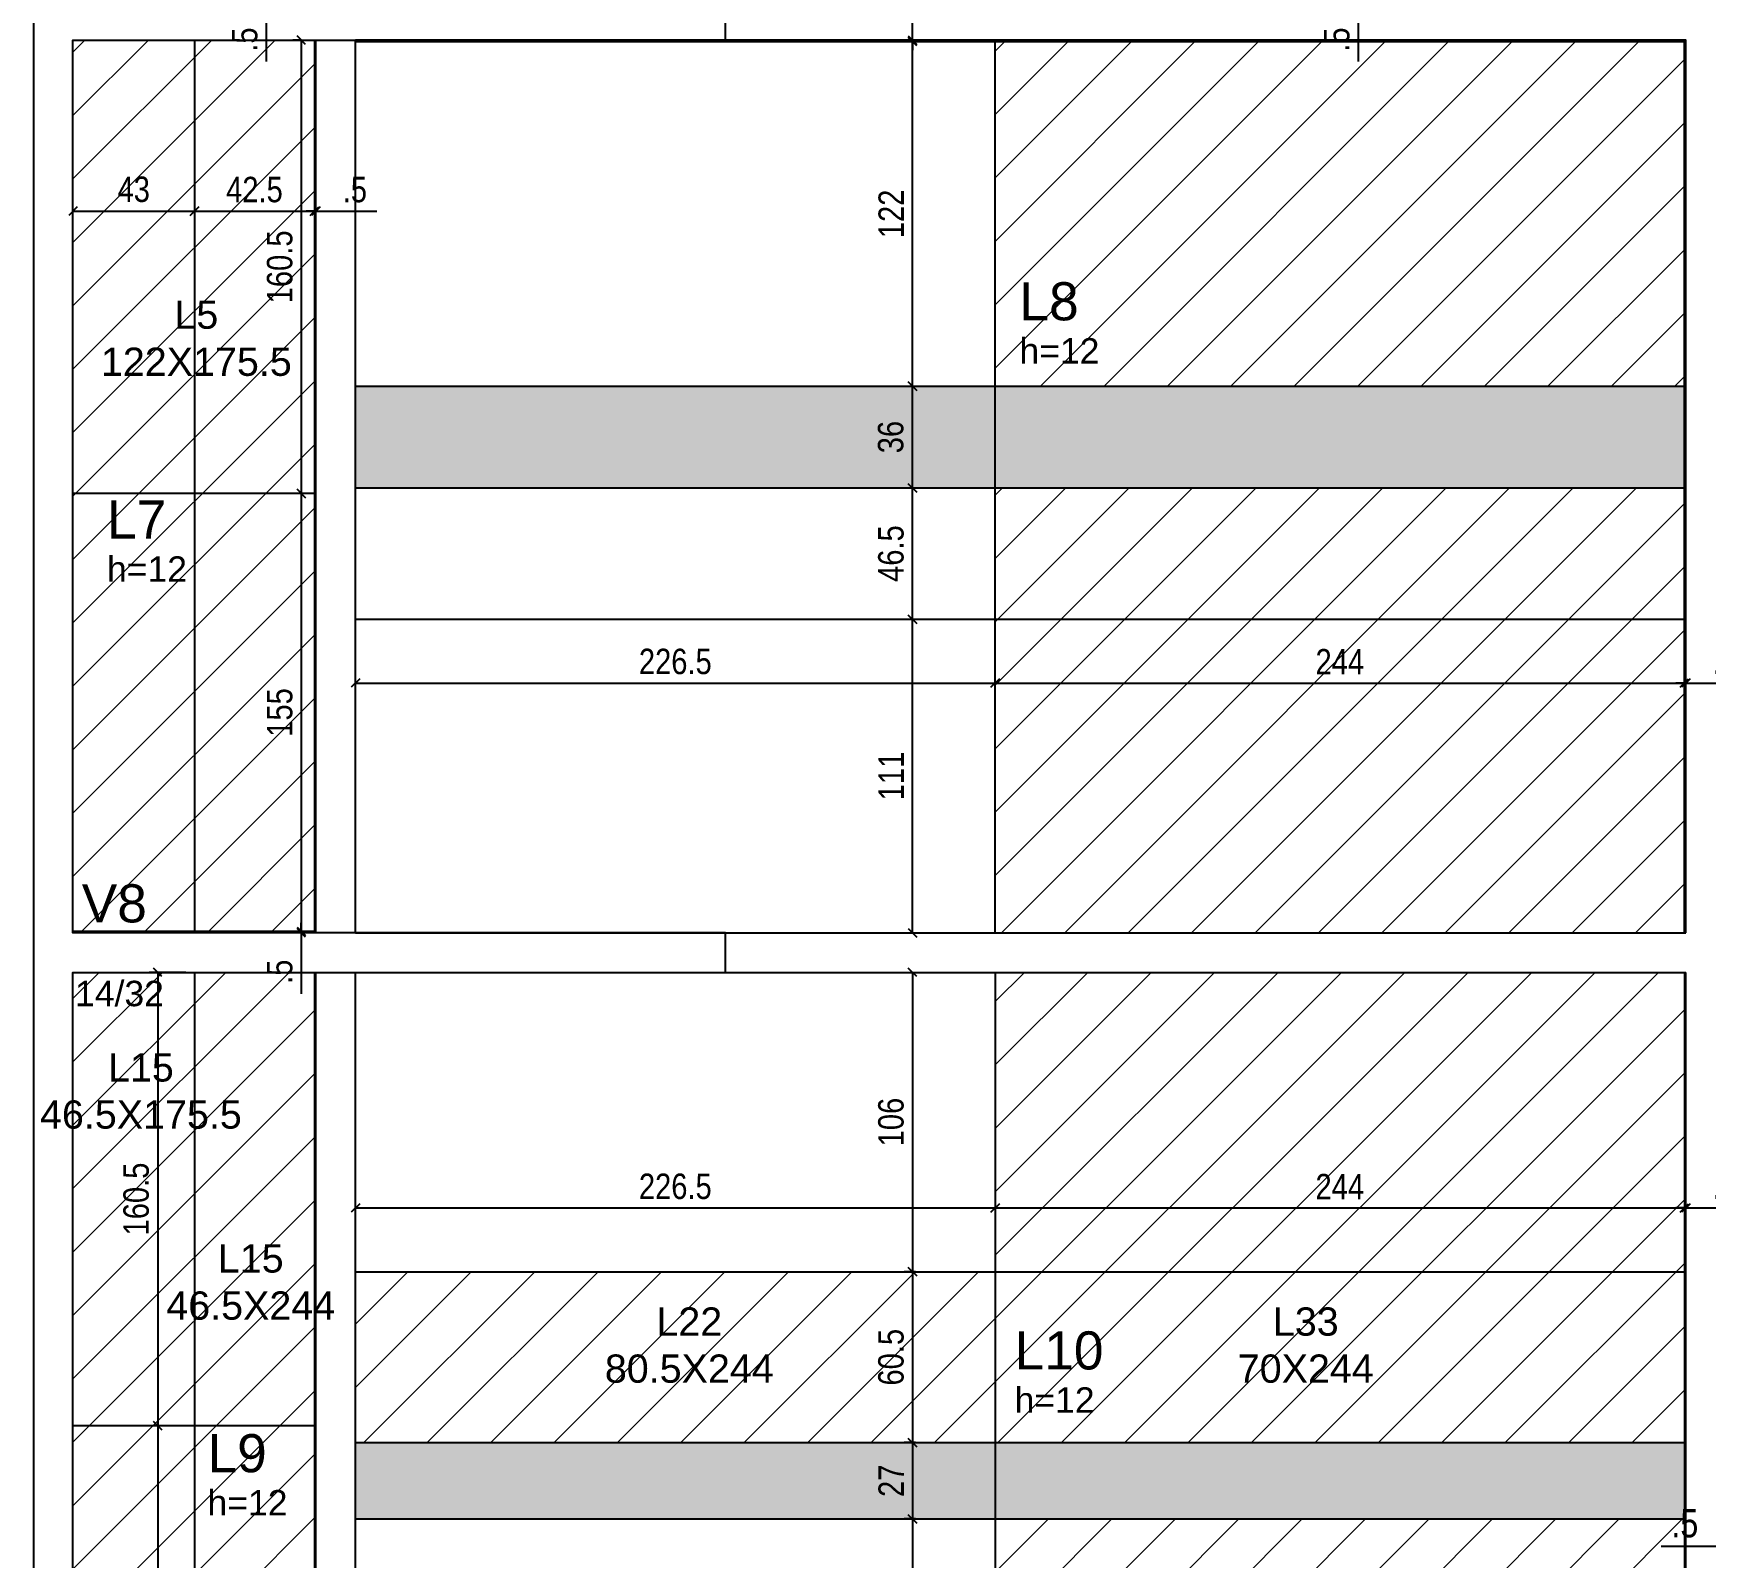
# Model space of a CAD drawing. Header units: millimetres. Extents: x 2431 to 6723, y 622 to 3369.
# Drawn here: x 3556 to 4148, y 1937 to 2476 of the extents above; entities that cross this region are included whole.
import ezdxf

# ---------------------------------------------------------------- set-up
doc = ezdxf.new("R2010")
doc.units = ezdxf.units.MM
for name, color, linetype in [('9', 8, 'Continuous'), ('AUX00', 7, 'Continuous'), ('COTA', 241, 'Continuous'), ('ES-VIGA', 3, 'Continuous'), ('L-D', 2, 'Continuous'), ('L-N', 4, 'Continuous'), ('Painéis', 200, 'Continuous'), ('VIG-D', 2, 'Continuous'), ('VIG-N', 4, 'Continuous')]:
    doc.layers.add(name, color=color, linetype=linetype)
doc.layers.add('Hachura', color=251, linetype='Continuous', lineweight=9)
doc.layers.add('REAPROVEITAMENTO', color=251, linetype='Continuous', lineweight=9)
doc.styles.add('COTA TECNICA', font='techl___.ttf', dxfattribs={"height": 10})
doc.styles.add('COTA TECNICA-50', font='techl___.ttf', dxfattribs={"height": 9})
doc.styles.get("Standard").update_dxf_attribs({"font": 'arial.ttf'})
doc.styles.add('TQS_ARIAL', font='arial.ttf')
doc.dimstyles.new('COTA PAINEL-50', dxfattribs={"dimtxt": 9, "dimasz": 3, "dimexe": 3, "dimexo": 3, "dimgap": 3, "dimtad": 1, "dimdec": 1, "dimzin": 12, "dimdsep": 46, "dimtxsty": 'COTA TECNICA-50', "dimblk1": 'OBLIQUE', "dimblk2": 'OBLIQUE', "dimsah": 1, "dimcen": 0.9, "dimclrd": 4, "dimclre": 4, "dimclrt": 240, "dimadec": 1, "dimazin": 3, "dimtfac": 1, "dimtdec": 1, "dimtmove": 0, "dimatfit": 3, "dimfxl": 1, "dimtolj": 1, "dimtzin": 12, "dimarcsym": 0})
doc.dimstyles.new('PAINEL', dxfattribs={"dimtxt": 10, "dimasz": 3, "dimexe": 3, "dimexo": 3, "dimgap": 3, "dimtad": 1, "dimdec": 1, "dimzin": 12, "dimdsep": 46, "dimtxsty": 'COTA TECNICA', "dimblk1": 'OBLIQUE', "dimblk2": 'OBLIQUE', "dimsah": 1, "dimcen": 0.9, "dimclrd": 4, "dimclre": 4, "dimclrt": 240, "dimadec": 1, "dimazin": 3, "dimtfac": 1, "dimtdec": 1, "dimtmove": 0, "dimatfit": 3, "dimfxl": 1, "dimtolj": 1, "dimtzin": 12, "dimarcsym": 0})

# ---------------------------------------------------------------- blocks, each defined once
blk = doc.blocks.new('_Oblique')
at = {"color": 0, "linetype": 'ByBlock', "lineweight": -2}
blk.add_line((-0.5, -0.5), (0.5, 0.5), dxfattribs=at)
blk = doc.blocks.new('*D15')
at = {"layer": 'COTA', "color": 4, "lineweight": -2, "transparency": 16777216}
blk.add_line((3669.69, 2246.13), (3896.19, 2246.13), dxfattribs=at)
at = {"layer": 'Defpoints', "color": 0, "transparency": 16777216}
for p in [(3669.69, 2246.13), (3896.19, 2246.13), (3896.19, 2246.13)]:
    blk.add_point(p, dxfattribs=at)
at = {"layer": 'COTA', "color": 4, "lineweight": -2, "transparency": 16777216, "xscale": 3, "yscale": 3, "zscale": 3, "rotation": 180}
blk.add_blockref('_Oblique', (3669.69, 2246.13), dxfattribs=at)
at = {"layer": 'COTA', "color": 4, "lineweight": -2, "transparency": 16777216, "xscale": 3, "yscale": 3, "zscale": 3}
blk.add_blockref('_Oblique', (3896.19, 2246.13), dxfattribs=at)
at = {"layer": 'COTA', "color": 240, "transparency": 16777216, "insert": (3782.94, 2253.73), "char_height": 9, "attachment_point": 5, "style": 'COTA TECNICA-50'}
blk.add_mtext('\\A1;226.5', dxfattribs=at)
blk = doc.blocks.new('*D16')
at = {"layer": 'COTA', "color": 4, "lineweight": -2, "transparency": 16777216}
blk.add_line((3896.19, 2246.13), (4140.19, 2246.13), dxfattribs=at)
at = {"layer": 'Defpoints', "color": 0, "transparency": 16777216}
for p in [(3896.19, 2246.13), (4140.19, 2246.13), (4140.19, 2246.13)]:
    blk.add_point(p, dxfattribs=at)
at = {"layer": 'COTA', "color": 4, "lineweight": -2, "transparency": 16777216, "xscale": 3, "yscale": 3, "zscale": 3, "rotation": 180}
blk.add_blockref('_Oblique', (3896.19, 2246.13), dxfattribs=at)
at = {"layer": 'COTA', "color": 4, "lineweight": -2, "transparency": 16777216, "xscale": 3, "yscale": 3, "zscale": 3}
blk.add_blockref('_Oblique', (4140.19, 2246.13), dxfattribs=at)
at = {"layer": 'COTA', "color": 240, "transparency": 16777216, "insert": (4018.19, 2253.69), "char_height": 9, "attachment_point": 5, "style": 'COTA TECNICA-50'}
blk.add_mtext('\\A1;244', dxfattribs=at)
blk = doc.blocks.new('*D17')
at = {"layer": 'COTA', "color": 4, "lineweight": -2, "transparency": 16777216}
for p, q in [((4140.19, 2246.13), (4137.19, 2246.13)), ((4140.19, 2246.13), (4140.69, 2246.13)), ((4140.69, 2246.13), (4162.28, 2246.13))]:
    blk.add_line(p, q, dxfattribs=at)
at = {"layer": 'Defpoints', "color": 0, "transparency": 16777216}
for p in [(4140.19, 2246.13), (4140.69, 2246.13), (4140.69, 2246.13)]:
    blk.add_point(p, dxfattribs=at)
at = {"layer": 'COTA', "color": 4, "lineweight": -2, "transparency": 16777216, "xscale": 3, "yscale": 3, "zscale": 3}
blk.add_blockref('_Oblique', (4140.19, 2246.13), dxfattribs=at)
at = {"layer": 'COTA', "color": 4, "lineweight": -2, "transparency": 16777216, "xscale": 3, "yscale": 3, "zscale": 3, "rotation": 180}
blk.add_blockref('_Oblique', (4140.69, 2246.13), dxfattribs=at)
at = {"layer": 'COTA', "color": 240, "transparency": 16777216, "insert": (4154.49, 2253.73), "char_height": 9, "attachment_point": 5, "style": 'COTA TECNICA-50'}
blk.add_mtext('\\A1;.5', dxfattribs=at)
blk = doc.blocks.new('*D125')
at = {"layer": 'COTA', "color": 4, "lineweight": -2, "transparency": 16777216}
for p, q in [((3863.99, 2268.72), (3869.92, 2268.72)), ((3866.92, 2157.72), (3866.92, 2268.72))]:
    blk.add_line(p, q, dxfattribs=at)
at = {"layer": 'Defpoints', "color": 0, "transparency": 16777216}
for p in [(3860.99, 2268.72), (3866.92, 2268.72), (3866.92, 2157.72)]:
    blk.add_point(p, dxfattribs=at)
at = {"layer": 'COTA', "color": 4, "lineweight": -2, "transparency": 16777216, "xscale": 3, "yscale": 3, "zscale": 3}
for p, rotation in [((3866.92, 2268.72), 90), ((3866.92, 2157.72), 270)]:
    blk.add_blockref('_Oblique', p, dxfattribs=dict(at, rotation=rotation))
at = {"layer": 'COTA', "color": 240, "transparency": 16777216, "insert": (3859.37, 2213.22), "char_height": 9, "attachment_point": 5, "rotation": 90, "style": 'COTA TECNICA-50'}
blk.add_mtext('\\A1;111', dxfattribs=at)
blk = doc.blocks.new('*D18')
at = {"layer": 'COTA', "color": 4, "lineweight": -2, "transparency": 16777216}
blk.add_line((3866.92, 2268.72), (3866.92, 2315.22), dxfattribs=at)
at = {"layer": 'Defpoints', "color": 0, "transparency": 16777216}
for p in [(3866.92, 2315.22), (3866.92, 2315.22), (3866.92, 2268.72)]:
    blk.add_point(p, dxfattribs=at)
at = {"layer": 'COTA', "color": 4, "lineweight": -2, "transparency": 16777216, "xscale": 3, "yscale": 3, "zscale": 3}
for p, rotation in [((3866.92, 2315.22), 90), ((3866.92, 2268.72), 270)]:
    blk.add_blockref('_Oblique', p, dxfattribs=dict(at, rotation=rotation))
at = {"layer": 'COTA', "color": 240, "transparency": 16777216, "insert": (3859.32, 2291.97), "char_height": 9, "attachment_point": 5, "rotation": 90, "style": 'COTA TECNICA-50'}
blk.add_mtext('\\A1;46.5', dxfattribs=at)
blk = doc.blocks.new('*D126')
at = {"layer": 'COTA', "color": 4, "lineweight": -2, "transparency": 16777216}
for p, q in [((3863.99, 2351.22), (3869.92, 2351.22)), ((3866.92, 2315.22), (3866.92, 2351.22))]:
    blk.add_line(p, q, dxfattribs=at)
at = {"layer": 'Defpoints', "color": 0, "transparency": 16777216}
for p in [(3860.99, 2351.22), (3866.92, 2351.22), (3866.92, 2315.22)]:
    blk.add_point(p, dxfattribs=at)
at = {"layer": 'COTA', "color": 4, "lineweight": -2, "transparency": 16777216, "xscale": 3, "yscale": 3, "zscale": 3}
for p, rotation in [((3866.92, 2351.22), 90), ((3866.92, 2315.22), 270)]:
    blk.add_blockref('_Oblique', p, dxfattribs=dict(at, rotation=rotation))
at = {"layer": 'COTA', "color": 240, "transparency": 16777216, "insert": (3859.23, 2333.22), "char_height": 9, "attachment_point": 5, "rotation": 90, "style": 'COTA TECNICA-50'}
blk.add_mtext('\\A1;36', dxfattribs=at)
blk = doc.blocks.new('*D127')
at = {"layer": 'COTA', "color": 4, "lineweight": -2, "transparency": 16777216}
for p, q in [((3863.99, 2473.22), (3869.92, 2473.22)), ((3866.92, 2351.22), (3866.92, 2473.22))]:
    blk.add_line(p, q, dxfattribs=at)
at = {"layer": 'Defpoints', "color": 0, "transparency": 16777216}
for p in [(3860.99, 2473.22), (3866.92, 2473.22), (3866.92, 2351.22)]:
    blk.add_point(p, dxfattribs=at)
at = {"layer": 'COTA', "color": 4, "lineweight": -2, "transparency": 16777216, "xscale": 3, "yscale": 3, "zscale": 3}
for p, rotation in [((3866.92, 2473.22), 90), ((3866.92, 2351.22), 270)]:
    blk.add_blockref('_Oblique', p, dxfattribs=dict(at, rotation=rotation))
at = {"layer": 'COTA', "color": 240, "transparency": 16777216, "insert": (3859.37, 2412.22), "char_height": 9, "attachment_point": 5, "rotation": 90, "style": 'COTA TECNICA-50'}
blk.add_mtext('\\A1;122', dxfattribs=at)
blk = doc.blocks.new('*D19')
at = {"layer": 'COTA', "color": 4, "lineweight": -2, "transparency": 16777216}
for p, q in [((3866.92, 2473.72), (3866.92, 2495.31)), ((3866.92, 2473.22), (3866.92, 2473.72)), ((3866.92, 2473.22), (3866.92, 2470.22))]:
    blk.add_line(p, q, dxfattribs=at)
at = {"layer": 'Defpoints', "color": 0, "transparency": 16777216}
for p in [(3866.92, 2473.72), (3866.92, 2473.72), (3866.92, 2473.22)]:
    blk.add_point(p, dxfattribs=at)
at = {"layer": 'COTA', "color": 4, "lineweight": -2, "transparency": 16777216, "xscale": 3, "yscale": 3, "zscale": 3}
for p, rotation in [((3866.92, 2473.72), 270), ((3866.92, 2473.22), 90)]:
    blk.add_blockref('_Oblique', p, dxfattribs=dict(at, rotation=rotation))
at = {"layer": 'COTA', "color": 240, "transparency": 16777216, "insert": (3859.32, 2487.52), "char_height": 9, "attachment_point": 5, "rotation": 90, "style": 'COTA TECNICA-50'}
blk.add_mtext('\\A1;.5', dxfattribs=at)
blk = doc.blocks.new('*D43')
at = {"layer": 'COTA', "color": 4, "lineweight": -2, "transparency": 16777216}
for p, q in [((3984.35, 2488.22), (4027.75, 2488.22)), ((3984.35, 2487.72), (4027.75, 2487.72)), ((4024.75, 2488.22), (4024.75, 2491.22)), ((4024.75, 2488.22), (4024.75, 2487.72)), ((4024.75, 2487.72), (4024.75, 2466.13))]:
    blk.add_line(p, q, dxfattribs=at)
at = {"layer": 'Defpoints', "color": 0, "transparency": 16777216}
for p in [(3981.35, 2488.22), (3981.35, 2487.72), (4024.75, 2487.72)]:
    blk.add_point(p, dxfattribs=at)
at = {"layer": 'COTA', "color": 4, "lineweight": -2, "transparency": 16777216, "xscale": 3, "yscale": 3, "zscale": 3}
for p, rotation in [((4024.75, 2488.22), 270), ((4024.75, 2487.72), 90)]:
    blk.add_blockref('_Oblique', p, dxfattribs=dict(at, rotation=rotation))
at = {"layer": 'COTA', "color": 240, "transparency": 16777216, "insert": (4017.16, 2473.92), "char_height": 9, "attachment_point": 5, "rotation": 90, "style": 'COTA TECNICA-50'}
blk.add_mtext('\\A1;.5', dxfattribs=at)
blk = doc.blocks.new('*D46')
at = {"layer": 'COTA', "color": 4, "lineweight": -2, "transparency": 16777216}
blk.add_line((3896.19, 2060.31), (4140.19, 2060.31), dxfattribs=at)
at = {"layer": 'Defpoints', "color": 0, "transparency": 16777216}
for p in [(3896.19, 2060.31), (4140.19, 2060.31), (4140.19, 2060.31)]:
    blk.add_point(p, dxfattribs=at)
at = {"layer": 'COTA', "color": 4, "lineweight": -2, "transparency": 16777216, "xscale": 3, "yscale": 3, "zscale": 3, "rotation": 180}
blk.add_blockref('_Oblique', (3896.19, 2060.31), dxfattribs=at)
at = {"layer": 'COTA', "color": 4, "lineweight": -2, "transparency": 16777216, "xscale": 3, "yscale": 3, "zscale": 3}
blk.add_blockref('_Oblique', (4140.19, 2060.31), dxfattribs=at)
at = {"layer": 'COTA', "color": 240, "transparency": 16777216, "insert": (4018.19, 2067.87), "char_height": 9, "attachment_point": 5, "style": 'COTA TECNICA-50'}
blk.add_mtext('\\A1;244', dxfattribs=at)
blk = doc.blocks.new('*D47')
at = {"layer": 'COTA', "color": 4, "lineweight": -2, "transparency": 16777216}
for p, q in [((4140.19, 2060.31), (4137.19, 2060.31)), ((4140.19, 2060.31), (4140.69, 2060.31)), ((4140.69, 2060.31), (4162.28, 2060.31))]:
    blk.add_line(p, q, dxfattribs=at)
at = {"layer": 'Defpoints', "color": 0, "transparency": 16777216}
for p in [(4140.19, 2060.31), (4140.69, 2060.31), (4140.69, 2060.31)]:
    blk.add_point(p, dxfattribs=at)
at = {"layer": 'COTA', "color": 4, "lineweight": -2, "transparency": 16777216, "xscale": 3, "yscale": 3, "zscale": 3}
blk.add_blockref('_Oblique', (4140.19, 2060.31), dxfattribs=at)
at = {"layer": 'COTA', "color": 4, "lineweight": -2, "transparency": 16777216, "xscale": 3, "yscale": 3, "zscale": 3, "rotation": 180}
blk.add_blockref('_Oblique', (4140.69, 2060.31), dxfattribs=at)
at = {"layer": 'COTA', "color": 240, "transparency": 16777216, "insert": (4154.49, 2067.91), "char_height": 9, "attachment_point": 5, "style": 'COTA TECNICA-50'}
blk.add_mtext('\\A1;.5', dxfattribs=at)
blk = doc.blocks.new('*D48')
at = {"layer": 'COTA', "color": 4, "lineweight": -2, "transparency": 16777216}
for p, q in [((3866.92, 2143.72), (3866.92, 2037.72)), ((3867.99, 2037.72), (3863.92, 2037.72))]:
    blk.add_line(p, q, dxfattribs=at)
at = {"layer": 'Defpoints', "color": 0, "transparency": 16777216}
for p in [(3866.92, 2143.72), (3866.92, 2037.72), (3870.99, 2037.72)]:
    blk.add_point(p, dxfattribs=at)
at = {"layer": 'COTA', "color": 4, "lineweight": -2, "transparency": 16777216, "xscale": 3, "yscale": 3, "zscale": 3}
for p, rotation in [((3866.92, 2143.72), 90), ((3866.92, 2037.72), 270)]:
    blk.add_blockref('_Oblique', p, dxfattribs=dict(at, rotation=rotation))
at = {"layer": 'COTA', "color": 240, "transparency": 16777216, "insert": (3859.33, 2090.72), "char_height": 9, "attachment_point": 5, "rotation": 90, "style": 'COTA TECNICA-50'}
blk.add_mtext('\\A1;106', dxfattribs=at)
blk = doc.blocks.new('*D49')
at = {"layer": 'COTA', "color": 4, "lineweight": -2, "transparency": 16777216}
for p, q in [((3866.92, 2037.72), (3866.92, 1977.22)), ((3867.99, 1977.22), (3863.92, 1977.22))]:
    blk.add_line(p, q, dxfattribs=at)
at = {"layer": 'Defpoints', "color": 0, "transparency": 16777216}
for p in [(3866.92, 2037.72), (3866.92, 1977.22), (3870.99, 1977.22)]:
    blk.add_point(p, dxfattribs=at)
at = {"layer": 'COTA', "color": 4, "lineweight": -2, "transparency": 16777216, "xscale": 3, "yscale": 3, "zscale": 3}
for p, rotation in [((3866.92, 2037.72), 90), ((3866.92, 1977.22), 270)]:
    blk.add_blockref('_Oblique', p, dxfattribs=dict(at, rotation=rotation))
at = {"layer": 'COTA', "color": 240, "transparency": 16777216, "insert": (3859.33, 2007.47), "char_height": 9, "attachment_point": 5, "rotation": 90, "style": 'COTA TECNICA-50'}
blk.add_mtext('\\A1;60.5', dxfattribs=at)
blk = doc.blocks.new('*D50')
at = {"layer": 'COTA', "color": 4, "lineweight": -2, "transparency": 16777216}
for p, q in [((3866.92, 1977.22), (3866.92, 1950.22)), ((3867.99, 1950.22), (3863.92, 1950.22))]:
    blk.add_line(p, q, dxfattribs=at)
at = {"layer": 'Defpoints', "color": 0, "transparency": 16777216}
for p in [(3866.92, 1977.22), (3866.92, 1950.22), (3870.99, 1950.22)]:
    blk.add_point(p, dxfattribs=at)
at = {"layer": 'COTA', "color": 4, "lineweight": -2, "transparency": 16777216, "xscale": 3, "yscale": 3, "zscale": 3}
for p, rotation in [((3866.92, 1977.22), 90), ((3866.92, 1950.22), 270)]:
    blk.add_blockref('_Oblique', p, dxfattribs=dict(at, rotation=rotation))
at = {"layer": 'COTA', "color": 240, "transparency": 16777216, "insert": (3859.36, 1963.72), "char_height": 9, "attachment_point": 5, "rotation": 90, "style": 'COTA TECNICA-50'}
blk.add_mtext('\\A1;27', dxfattribs=at)
blk = doc.blocks.new('*D51')
at = {"layer": 'COTA', "color": 4, "lineweight": -2, "transparency": 16777216}
for p, q in [((3866.92, 1950.22), (3866.92, 1828.22)), ((3867.99, 1828.22), (3863.92, 1828.22))]:
    blk.add_line(p, q, dxfattribs=at)
at = {"layer": 'Defpoints', "color": 0, "transparency": 16777216}
for p in [(3866.92, 1950.22), (3866.92, 1828.22), (3870.99, 1828.22)]:
    blk.add_point(p, dxfattribs=at)
at = {"layer": 'COTA', "color": 4, "lineweight": -2, "transparency": 16777216, "xscale": 3, "yscale": 3, "zscale": 3}
for p, rotation in [((3866.92, 1950.22), 90), ((3866.92, 1828.22), 270)]:
    blk.add_blockref('_Oblique', p, dxfattribs=dict(at, rotation=rotation))
at = {"layer": 'COTA', "color": 240, "transparency": 16777216, "insert": (3859.37, 1889.22), "char_height": 9, "attachment_point": 5, "rotation": 90, "style": 'COTA TECNICA-50'}
blk.add_mtext('\\A1;122', dxfattribs=at)
blk = doc.blocks.new('*D52')
at = {"layer": 'COTA', "color": 4, "lineweight": -2, "transparency": 16777216}
blk.add_line((3669.69, 2060.31), (3896.19, 2060.31), dxfattribs=at)
at = {"layer": 'Defpoints', "color": 0, "transparency": 16777216}
for p in [(3669.69, 2060.31), (3896.19, 2060.31), (3896.19, 2060.31)]:
    blk.add_point(p, dxfattribs=at)
at = {"layer": 'COTA', "color": 4, "lineweight": -2, "transparency": 16777216, "xscale": 3, "yscale": 3, "zscale": 3, "rotation": 180}
blk.add_blockref('_Oblique', (3669.69, 2060.31), dxfattribs=at)
at = {"layer": 'COTA', "color": 4, "lineweight": -2, "transparency": 16777216, "xscale": 3, "yscale": 3, "zscale": 3}
blk.add_blockref('_Oblique', (3896.19, 2060.31), dxfattribs=at)
at = {"layer": 'COTA', "color": 240, "transparency": 16777216, "insert": (3782.94, 2067.91), "char_height": 9, "attachment_point": 5, "style": 'COTA TECNICA-50'}
blk.add_mtext('\\A1;226.5', dxfattribs=at)
blk = doc.blocks.new('*D57')
at = {"layer": 'COTA', "color": 4, "lineweight": -2, "transparency": 16777216}
for p, q in [((3648.12, 2488.22), (3635.11, 2488.22)), ((3648.12, 2487.72), (3635.11, 2487.72)), ((3638.11, 2488.22), (3638.11, 2491.22)), ((3638.11, 2488.22), (3638.11, 2487.72)), ((3638.11, 2487.72), (3638.11, 2466.13))]:
    blk.add_line(p, q, dxfattribs=at)
at = {"layer": 'Defpoints', "color": 0, "transparency": 16777216}
for p in [(3638.11, 2487.72), (3651.12, 2488.22), (3651.12, 2487.72)]:
    blk.add_point(p, dxfattribs=at)
at = {"layer": 'COTA', "color": 4, "lineweight": -2, "transparency": 16777216, "xscale": 3, "yscale": 3, "zscale": 3}
for p, rotation in [((3638.11, 2488.22), 270), ((3638.11, 2487.72), 90)]:
    blk.add_blockref('_Oblique', p, dxfattribs=dict(at, rotation=rotation))
at = {"layer": 'COTA', "color": 240, "transparency": 16777216, "insert": (3630.52, 2473.92), "char_height": 9, "attachment_point": 5, "rotation": 90, "style": 'COTA TECNICA-50'}
blk.add_mtext('\\A1;.5', dxfattribs=at)
blk = doc.blocks.new('*D59')
at = {"layer": 'COTA', "color": 4, "lineweight": -2, "transparency": 16777216}
for p, q in [((3650.5, 2473.72), (3647.51, 2473.72)), ((3650.51, 2473.72), (3650.51, 2313.22)), ((3650.25, 2313.22), (3647.51, 2313.22))]:
    blk.add_line(p, q, dxfattribs=at)
at = {"layer": 'Defpoints', "color": 0, "transparency": 16777216}
for p in [(3653.5, 2473.72), (3650.51, 2313.22), (3653.25, 2313.22)]:
    blk.add_point(p, dxfattribs=at)
at = {"layer": 'COTA', "color": 4, "lineweight": -2, "transparency": 16777216, "xscale": 3, "yscale": 3, "zscale": 3}
for p, rotation in [((3650.51, 2473.72), 90), ((3650.51, 2313.22), 270)]:
    blk.add_blockref('_Oblique', p, dxfattribs=dict(at, rotation=rotation))
at = {"layer": 'COTA', "color": 240, "transparency": 16777216, "insert": (3642.91, 2393.47), "char_height": 9, "attachment_point": 5, "rotation": 90, "style": 'COTA TECNICA-50'}
blk.add_mtext('\\A1;160.5', dxfattribs=at)
blk = doc.blocks.new('*D60')
at = {"layer": 'COTA', "color": 4, "lineweight": -2, "transparency": 16777216}
for p, q in [((3650.5, 2313.22), (3647.51, 2313.22)), ((3650.51, 2313.22), (3650.51, 2158.22)), ((3650.5, 2158.22), (3647.51, 2158.22))]:
    blk.add_line(p, q, dxfattribs=at)
at = {"layer": 'Defpoints', "color": 0, "transparency": 16777216}
for p in [(3653.5, 2313.22), (3650.51, 2158.22), (3653.5, 2158.22)]:
    blk.add_point(p, dxfattribs=at)
at = {"layer": 'COTA', "color": 4, "lineweight": -2, "transparency": 16777216, "xscale": 3, "yscale": 3, "zscale": 3}
for p, rotation in [((3650.51, 2313.22), 90), ((3650.51, 2158.22), 270)]:
    blk.add_blockref('_Oblique', p, dxfattribs=dict(at, rotation=rotation))
at = {"layer": 'COTA', "color": 240, "transparency": 16777216, "insert": (3642.91, 2235.72), "char_height": 9, "attachment_point": 5, "rotation": 90, "style": 'COTA TECNICA-50'}
blk.add_mtext('\\A1;155', dxfattribs=at)
blk = doc.blocks.new('*D61')
at = {"layer": 'COTA', "color": 4, "lineweight": -2, "transparency": 16777216}
blk.add_line((3569.69, 2413.19), (3612.69, 2413.19), dxfattribs=at)
at = {"layer": 'Defpoints', "color": 0, "transparency": 16777216}
for p in [(3569.69, 2413.19), (3612.69, 2413.19), (3612.69, 2413.19)]:
    blk.add_point(p, dxfattribs=at)
at = {"layer": 'COTA', "color": 4, "lineweight": -2, "transparency": 16777216, "xscale": 3, "yscale": 3, "zscale": 3, "rotation": 180}
blk.add_blockref('_Oblique', (3569.69, 2413.19), dxfattribs=at)
at = {"layer": 'COTA', "color": 4, "lineweight": -2, "transparency": 16777216, "xscale": 3, "yscale": 3, "zscale": 3}
blk.add_blockref('_Oblique', (3612.69, 2413.19), dxfattribs=at)
at = {"layer": 'COTA', "color": 240, "transparency": 16777216, "insert": (3591.19, 2420.89), "char_height": 9, "attachment_point": 5, "style": 'COTA TECNICA-50'}
blk.add_mtext('\\A1;43', dxfattribs=at)
blk = doc.blocks.new('*D62')
at = {"layer": 'COTA', "color": 4, "lineweight": -2, "transparency": 16777216}
blk.add_line((3612.69, 2413.19), (3655.19, 2413.19), dxfattribs=at)
at = {"layer": 'Defpoints', "color": 0, "transparency": 16777216}
for p in [(3612.69, 2413.19), (3655.19, 2413.19), (3655.19, 2413.19)]:
    blk.add_point(p, dxfattribs=at)
at = {"layer": 'COTA', "color": 4, "lineweight": -2, "transparency": 16777216, "xscale": 3, "yscale": 3, "zscale": 3, "rotation": 180}
blk.add_blockref('_Oblique', (3612.69, 2413.19), dxfattribs=at)
at = {"layer": 'COTA', "color": 4, "lineweight": -2, "transparency": 16777216, "xscale": 3, "yscale": 3, "zscale": 3}
blk.add_blockref('_Oblique', (3655.19, 2413.19), dxfattribs=at)
at = {"layer": 'COTA', "color": 240, "transparency": 16777216, "insert": (3633.94, 2420.79), "char_height": 9, "attachment_point": 5, "style": 'COTA TECNICA-50'}
blk.add_mtext('\\A1;42.5', dxfattribs=at)
blk = doc.blocks.new('*D63')
at = {"layer": 'COTA', "color": 4, "lineweight": -2, "transparency": 16777216}
for p, q in [((3650.51, 2158.22), (3650.51, 2161.22)), ((3650.5, 2158.22), (3647.51, 2158.22)), ((3650.5, 2157.72), (3647.51, 2157.72)), ((3650.51, 2158.22), (3650.51, 2157.72)), ((3650.51, 2157.72), (3650.51, 2136.13))]:
    blk.add_line(p, q, dxfattribs=at)
at = {"layer": 'Defpoints', "color": 0, "transparency": 16777216}
for p in [(3650.51, 2157.72), (3653.5, 2158.22), (3653.5, 2157.72)]:
    blk.add_point(p, dxfattribs=at)
at = {"layer": 'COTA', "color": 4, "lineweight": -2, "transparency": 16777216, "xscale": 3, "yscale": 3, "zscale": 3}
for p, rotation in [((3650.51, 2158.22), 270), ((3650.51, 2157.72), 90)]:
    blk.add_blockref('_Oblique', p, dxfattribs=dict(at, rotation=rotation))
at = {"layer": 'COTA', "color": 240, "transparency": 16777216, "insert": (3642.91, 2143.92), "char_height": 9, "attachment_point": 5, "rotation": 90, "style": 'COTA TECNICA-50'}
blk.add_mtext('\\A1;.5', dxfattribs=at)
blk = doc.blocks.new('*D64')
at = {"layer": 'COTA', "color": 4, "lineweight": -2, "transparency": 16777216}
for p, q in [((3655.19, 2413.19), (3652.19, 2413.19)), ((3655.19, 2413.19), (3655.69, 2413.19)), ((3655.69, 2413.19), (3677.28, 2413.19))]:
    blk.add_line(p, q, dxfattribs=at)
at = {"layer": 'Defpoints', "color": 0, "transparency": 16777216}
for p in [(3655.19, 2413.19), (3655.69, 2413.19), (3655.69, 2413.19)]:
    blk.add_point(p, dxfattribs=at)
at = {"layer": 'COTA', "color": 4, "lineweight": -2, "transparency": 16777216, "xscale": 3, "yscale": 3, "zscale": 3}
blk.add_blockref('_Oblique', (3655.19, 2413.19), dxfattribs=at)
at = {"layer": 'COTA', "color": 4, "lineweight": -2, "transparency": 16777216, "xscale": 3, "yscale": 3, "zscale": 3, "rotation": 180}
blk.add_blockref('_Oblique', (3655.69, 2413.19), dxfattribs=at)
at = {"layer": 'COTA', "color": 240, "transparency": 16777216, "insert": (3669.49, 2420.79), "char_height": 9, "attachment_point": 5, "style": 'COTA TECNICA-50'}
blk.add_mtext('\\A1;.5', dxfattribs=at)
blk = doc.blocks.new('*D65')
at = {"layer": 'COTA', "color": 4, "lineweight": -2, "transparency": 16777216}
for p, q in [((3609.69, 2143.72), (3596.69, 2143.72)), ((3599.69, 2143.72), (3599.69, 1983.22)), ((3609.44, 1983.22), (3596.69, 1983.22))]:
    blk.add_line(p, q, dxfattribs=at)
at = {"layer": 'Defpoints', "color": 0, "transparency": 16777216}
for p in [(3612.69, 2143.72), (3599.69, 1983.22), (3612.44, 1983.22)]:
    blk.add_point(p, dxfattribs=at)
at = {"layer": 'COTA', "color": 4, "lineweight": -2, "transparency": 16777216, "xscale": 3, "yscale": 3, "zscale": 3}
for p, rotation in [((3599.69, 2143.72), 90), ((3599.69, 1983.22), 270)]:
    blk.add_blockref('_Oblique', p, dxfattribs=dict(at, rotation=rotation))
at = {"layer": 'COTA', "color": 240, "transparency": 16777216, "insert": (3592.09, 2063.47), "char_height": 9, "attachment_point": 5, "rotation": 90, "style": 'COTA TECNICA-50'}
blk.add_mtext('\\A1;160.5', dxfattribs=at)
blk = doc.blocks.new('*D66')
at = {"layer": 'COTA', "color": 4, "lineweight": -2, "transparency": 16777216}
for p, q in [((3609.69, 1983.22), (3596.69, 1983.22)), ((3599.69, 1983.22), (3599.69, 1828.22)), ((3609.69, 1828.22), (3596.69, 1828.22))]:
    blk.add_line(p, q, dxfattribs=at)
at = {"layer": 'Defpoints', "color": 0, "transparency": 16777216}
for p in [(3612.69, 1983.22), (3599.69, 1828.22), (3612.69, 1828.22)]:
    blk.add_point(p, dxfattribs=at)
at = {"layer": 'COTA', "color": 4, "lineweight": -2, "transparency": 16777216, "xscale": 3, "yscale": 3, "zscale": 3}
for p, rotation in [((3599.69, 1983.22), 90), ((3599.69, 1828.22), 270)]:
    blk.add_blockref('_Oblique', p, dxfattribs=dict(at, rotation=rotation))
at = {"layer": 'COTA', "color": 240, "transparency": 16777216, "insert": (3592.09, 1905.72), "char_height": 9, "attachment_point": 5, "rotation": 90, "style": 'COTA TECNICA-50'}
blk.add_mtext('\\A1;155', dxfattribs=at)
blk = doc.blocks.new('*D120')
at = {"layer": 'COTA', "color": 4, "lineweight": -2, "transparency": 16777216}
for p, q in [((4154.69, 1940.51), (4132.03, 1940.51)), ((4155.19, 1940.51), (4154.69, 1940.51)), ((4155.19, 1940.51), (4158.19, 1940.51))]:
    blk.add_line(p, q, dxfattribs=at)
at = {"layer": 'Defpoints', "color": 0, "transparency": 16777216}
for p in [(4154.69, 1940.51), (4154.69, 1940.51), (4155.19, 1940.51)]:
    blk.add_point(p, dxfattribs=at)
at = {"layer": 'COTA', "color": 4, "lineweight": -2, "transparency": 16777216, "xscale": 3, "yscale": 3, "zscale": 3}
blk.add_blockref('_Oblique', (4154.69, 1940.51), dxfattribs=at)
at = {"layer": 'COTA', "color": 4, "lineweight": -2, "transparency": 16777216, "xscale": 3, "yscale": 3, "zscale": 3, "rotation": 180}
blk.add_blockref('_Oblique', (4155.19, 1940.51), dxfattribs=at)
at = {"layer": 'COTA', "color": 240, "transparency": 16777216, "insert": (4140.36, 1948.62), "char_height": 10, "attachment_point": 5, "style": 'COTA TECNICA'}
blk.add_mtext('\\A1;.5', dxfattribs=at)

msp = doc.modelspace()

# ---------------------------------------------------------------- hatches: boundary and pattern name
at = {"layer": 'Hachura', "linetype": 'ByBlock'}
h = msp.add_hatch(color=256, dxfattribs=at)
h.dxf.hatch_style = 1
h.paths.add_polyline_path([(3669.69, 2351.22), (3669.69, 2315.22), (4140.19, 2315.22), (4140.19, 2351.22)])
h = msp.add_hatch(color=256, dxfattribs=at)
h.dxf.hatch_style = 1
h.paths.add_polyline_path([(3669.69, 1977.22), (3669.69, 1950.22), (4140.19, 1950.22), (4140.19, 1977.22)])
at = {"layer": 'REAPROVEITAMENTO', "linetype": 'ByBlock'}
h = msp.add_hatch(dxfattribs=at)
h.set_pattern_fill('ANSI31', color=256, scale=5, style=2)
h.set_pattern_definition([(45, (-2054.23, -617.504), (-11.22532, 11.22532), [])])
h.paths.add_polyline_path([(3655.19, 2473.72), (3569.69, 2473.72), (3569.69, 2158.22), (3655.19, 2158.22)])
h = msp.add_hatch(dxfattribs=at)
h.set_pattern_fill('ANSI31', color=256, scale=5, style=2)
h.set_pattern_definition([(45, (-1903.23, -635.504), (-11.22532, 11.22532), [])])
h.paths.add_polyline_path([(3896.19, 2473.22), (3896.19, 2351.22), (4140.69, 2351.22), (4140.69, 2473.22)])
h.paths.add_polyline_path([(3896.19, 2315.22), (3896.19, 2157.72), (4140.69, 2157.72), (4140.69, 2315.22)])
h = msp.add_hatch(dxfattribs=at)
h.set_pattern_fill('ANSI31', color=256, scale=5, style=2)
h.set_pattern_definition([(45, (-2054.23, -952.504), (-11.22532, 11.22532), [])])
h.paths.add_polyline_path([(3655.19, 2143.72), (3569.69, 2143.72), (3569.69, 1828.22), (3655.19, 1828.22)])
h = msp.add_hatch(dxfattribs=at)
h.set_pattern_fill('ANSI31', color=256, scale=5, style=2)
h.set_pattern_definition([(45, (-1903.23, -949.504), (-11.22532, 11.22532), [])])
h.paths.add_polyline_path([(3896.19, 2143.72), (3896.19, 2037.72), (3669.69, 2037.72), (3669.69, 1977.22), (4140.19, 1977.22), (4140.19, 1950.22), (3896.19, 1950.22), (3896.19, 1828.22), (4140.44, 1828.22), (4140.69, 2143.72)])

# ---------------------------------------------------------------- linework, layer by layer
at = {"layer": '9', "color": 8, "linetype": 'Continuous'}
for p, q in [((3655.69, 2157.72), (3655.69, 2473.72)), ((3669.69, 2157.72), (3669.69, 2473.72)), ((3669.69, 2157.72), (4140.69, 2157.72)), ((3655.69, 1827.72), (3655.69, 2143.72)), ((3669.69, 1827.72), (3669.69, 2143.72)), ((3669.69, 2143.72), (4140.69, 2143.72)), ((4140.69, 1827.72), (4140.69, 2143.72))]:
    msp.add_line(p, q, dxfattribs=at)
msp.add_lwpolyline([(4140.69, 2157.72), (4140.69, 2473.72), (3669.69, 2473.72)], dxfattribs=at)
at = {"layer": 'ES-VIGA', "linetype": 'Continuous'}
for points in [[(3805.69, 2817.72), (3555.69, 2817.72), (3555.69, 1813.72), (3800.69, 1813.72), (3800.69, 1827.72), (3569.69, 1827.72), (3569.69, 2143.72), (3800.69, 2143.72), (3800.69, 2157.72), (3569.69, 2157.72), (3569.69, 2473.72), (3800.69, 2473.72), (3800.69, 2487.72), (3569.69, 2487.72), (3569.69, 2803.72), (3805.69, 2803.72), (3805.69, 2817.72)], [(3656.19, 2817.72), (3555.69, 2817.72), (3555.69, 1813.72), (3655.69, 1813.72)]]:
    msp.add_lwpolyline(points, dxfattribs=at)
at = {"layer": 'Painéis'}
for p, q in [((3612.69, 2473.72), (3612.69, 2158.22)), ((3655.19, 2473.72), (3655.19, 2158.22)), ((3669.69, 2473.22), (4140.19, 2473.22)), ((3896.19, 2157.72), (3896.19, 2473.22)), ((4140.19, 2157.72), (4140.19, 2473.22)), ((3669.69, 2351.22), (4140.19, 2351.22)), ((3669.69, 2315.22), (4140.19, 2315.22)), ((3655.19, 2313.22), (3569.69, 2313.22)), ((3669.69, 2268.72), (4140.19, 2268.72)), ((3655.19, 2158.22), (3569.69, 2158.22)), ((3612.69, 2143.72), (3612.69, 1828.22)), ((3655.19, 2143.72), (3655.19, 1828.22)), ((3896.19, 2143.72), (3896.19, 1828.22)), ((4140.19, 2143.72), (4140.19, 1828.22)), ((3669.69, 2037.72), (4140.19, 2037.72)), ((3655.19, 1983.22), (3569.69, 1983.22)), ((3669.69, 1977.22), (4140.19, 1977.22)), ((3669.69, 1950.22), (4140.19, 1950.22))]:
    msp.add_line(p, q, dxfattribs=at)

# ---------------------------------------------------------------- texts
at = {"layer": 'AUX00', "char_height": 10, "attachment_point": 1}
for s, insert in [('\\pxqc;L5^J122X175.5', (3578.02, 2381.56)), ('\\pxqc;L15^J46.5X175.5', (3558.39, 2115.06)), ('\\pxqc;L15^J46.5X244', (3597.28, 2047.43)), ('\\pxqc;L22^J80.5X244', (3752.55, 2025.1)), ('\\pxqc;L33^J70X244', (3970.81, 2025.1))]:
    msp.add_mtext_dynamic_manual_height_columns(s, width=70.6838, gutter_width=12.5, heights=[0], dxfattribs=dict(at, insert=insert))
at = {"layer": 'L-D', "linetype": 'Continuous', "style": 'TQS_ARIAL'}
for p in [(3904.78, 2359.24), (3581.73, 2281.99), (3903.07, 1987.82), (3617.32, 1951.44)]:
    msp.add_text('h=12', height=9, dxfattribs=at).set_placement(p)
at = {"layer": 'L-N', "linetype": 'Continuous', "style": 'TQS_ARIAL'}
for s, p in [('L8', (3904.78, 2374.54)), ('L7', (3581.73, 2297.29)), ('L10', (3903.07, 2003.12)), ('L9', (3617.32, 1966.74))]:
    msp.add_text(s, height=13.5, dxfattribs=at).set_placement(p)
at = {"layer": 'VIG-D', "linetype": 'Continuous', "style": 'TQS_ARIAL'}
msp.add_text('14/32', height=9, dxfattribs=at).set_placement((3570.42, 2131.73))
at = {"layer": 'VIG-N', "linetype": 'Continuous', "style": 'TQS_ARIAL'}
msp.add_text('V8', height=13.5, dxfattribs=at).set_placement((3572.79, 2161.39))

# ---------------------------------------------------------------- dimensions: what is measured, and where the dimension line sits
at = {"layer": 'COTA'}
for base, p1, p2, angle, picture, middle in [((3866.92, 2473.72), (3866.92, 2473.22), (3866.92, 2473.72), 90, '*D19', (3859.32, 2487.52)), ((3650.51, 2313.22), (3653.5, 2473.72), (3653.25, 2313.22), 90, '*D59', (3642.91, 2393.47)), ((3866.92, 2473.22), (3866.92, 2351.22), (3860.99, 2473.22), 90, '*D127', (3859.37, 2412.22)), ((3866.92, 2351.22), (3866.92, 2315.22), (3860.99, 2351.22), 90, '*D126', (3859.23, 2333.22)), ((3650.51, 2158.22), (3653.5, 2313.22), (3653.5, 2158.22), 90, '*D60', (3642.91, 2235.72)), ((3866.92, 2315.22), (3866.92, 2268.72), (3866.92, 2315.22), 90, '*D18', (3859.32, 2291.97)), ((3866.92, 2268.72), (3866.92, 2157.72), (3860.99, 2268.72), 90, '*D125', (3859.37, 2213.22)), ((3650.51, 2157.72), (3653.5, 2158.22), (3653.5, 2157.72), 90, '*D63', (3642.91, 2143.92)), ((3599.69, 1983.22), (3612.69, 2143.72), (3612.44, 1983.22), 90, '*D65', (3592.09, 2063.47)), ((3866.92, 2037.72), (3866.92, 2143.72), (3870.99, 2037.72), 270, '*D48', (3859.33, 2090.72)), ((3866.92, 1977.22), (3866.92, 2037.72), (3870.99, 1977.22), 270, '*D49', (3859.33, 2007.47)), ((3599.69, 1828.22), (3612.69, 1983.22), (3612.69, 1828.22), 90, '*D66', (3592.09, 1905.72)), ((3866.92, 1950.22), (3866.92, 1977.22), (3870.99, 1950.22), 270, '*D50', (3859.36, 1963.72)), ((3866.92, 1828.22), (3866.92, 1950.22), (3870.99, 1828.22), 270, '*D51', (3859.37, 1889.22))]:
    dim = msp.add_linear_dim(base=base, p1=p1, p2=p2, angle=angle, dimstyle='COTA PAINEL-50', dxfattribs=at)
    dim.commit()
    dim.dimension.update_dxf_attribs({"geometry": picture, "text_midpoint": middle})
for base, p1, p2, picture, middle in [((3638.11, 2487.72), (3651.12, 2488.22), (3651.12, 2487.72), '*D57', (3638.11, 2473.92)), ((4024.75, 2487.72), (3981.35, 2488.22), (3981.35, 2487.72), '*D43', (4024.75, 2473.92))]:
    dim = msp.add_linear_dim(base=base, p1=p1, p2=p2, angle=90, dimstyle='COTA PAINEL-50', dxfattribs=at)
    dim.commit()
    dim.dimension.update_dxf_attribs({"geometry": picture, "text_midpoint": middle, "dimtype": 160})
for base, p1, p2, dimstyle, picture, middle in [((3612.69, 2413.19), (3569.69, 2413.19), (3612.69, 2413.19), 'COTA PAINEL-50', '*D61', (3591.19, 2420.89)), ((3655.69, 2413.19), (3655.19, 2413.19), (3655.69, 2413.19), 'COTA PAINEL-50', '*D64', (3669.49, 2420.79)), ((3896.19, 2246.13), (3669.69, 2246.13), (3896.19, 2246.13), 'COTA PAINEL-50', '*D15', (3782.94, 2253.73)), ((4140.19, 2246.13), (3896.19, 2246.13), (4140.19, 2246.13), 'COTA PAINEL-50', '*D16', (4018.19, 2253.69)), ((4140.69, 2246.13), (4140.19, 2246.13), (4140.69, 2246.13), 'COTA PAINEL-50', '*D17', (4154.49, 2253.73)), ((3896.19, 2060.31), (3669.69, 2060.31), (3896.19, 2060.31), 'COTA PAINEL-50', '*D52', (3782.94, 2067.91)), ((4140.19, 2060.31), (3896.19, 2060.31), (4140.19, 2060.31), 'COTA PAINEL-50', '*D46', (4018.19, 2067.87)), ((4140.69, 2060.31), (4140.19, 2060.31), (4140.69, 2060.31), 'COTA PAINEL-50', '*D47', (4154.49, 2067.91)), ((4154.69, 1940.51), (4155.19, 1940.51), (4154.69, 1940.51), 'PAINEL', '*D120', (4140.36, 1948.62))]:
    dim = msp.add_linear_dim(base=base, p1=p1, p2=p2, dimstyle=dimstyle, dxfattribs=at)
    dim.commit()
    dim.dimension.update_dxf_attribs({"geometry": picture, "text_midpoint": middle})
dim = msp.add_linear_dim(base=(3655.19, 2413.19), p1=(3612.69, 2413.19), p2=(3655.19, 2413.19), dimstyle='COTA PAINEL-50', dxfattribs=at)
dim.commit()
dim.dimension.update_dxf_attribs({"geometry": '*D62', "text_midpoint": (3633.94, 2413.19), "dimtype": 160})

doc.saveas('drawing.dxf')
